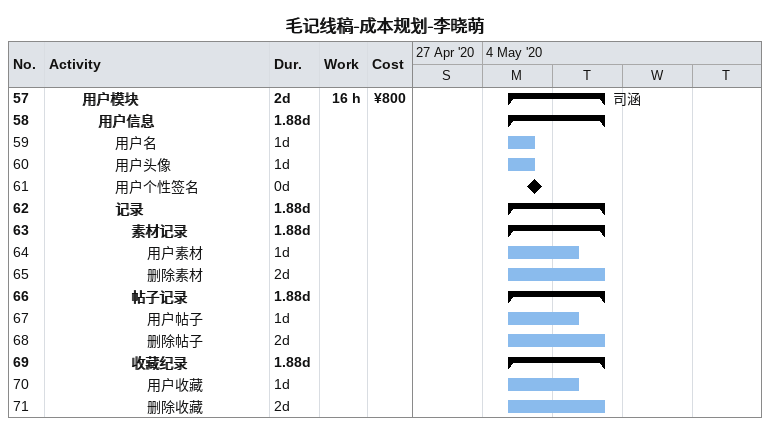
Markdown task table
毛记线稿-成本规划-李晓萌

| ID | Level | Task | Duration | Start | Finish | Resources | Work (h) | Cost (¥) |
|---|---|---|---|---|---|---|---|---|
| 57 | 3 | **用户模块** | 2d | 2020-05-04 | 2020-05-05 | 司涵 | 16 | 800 |
| 58 | 4 | **用户信息** | 1.88d | 2020-05-04 | 2020-05-05 |  |  |  |
| 59 | 5 | 用户名 | 1d | 2020-05-04 | 2020-05-04 |  |  |  |
| 60 | 5 | 用户头像 | 1d | 2020-05-04 | 2020-05-04 |  |  |  |
| 61 | 5 | 用户个性签名 | 0d | 2020-05-04 | 2020-05-04 |  |  |  |
| 62 | 5 | **记录** | 1.88d | 2020-05-04 | 2020-05-05 |  |  |  |
| 63 | 6 | **素材记录** | 1.88d | 2020-05-04 | 2020-05-05 |  |  |  |
| 64 | 7 | 用户素材 | 1d | 2020-05-04 | 2020-05-05 |  |  |  |
| 65 | 7 | 删除素材 | 2d | 2020-05-04 | 2020-05-05 |  |  |  |
| 66 | 6 | **帖子记录** | 1.88d | 2020-05-04 | 2020-05-05 |  |  |  |
| 67 | 7 | 用户帖子 | 1d | 2020-05-04 | 2020-05-05 |  |  |  |
| 68 | 7 | 删除帖子 | 2d | 2020-05-04 | 2020-05-05 |  |  |  |
| 69 | 6 | **收藏纪录** | 1.88d | 2020-05-04 | 2020-05-05 |  |  |  |
| 70 | 7 | 用户收藏 | 1d | 2020-05-04 | 2020-05-05 |  |  |  |
| 71 | 7 | 删除收藏 | 2d | 2020-05-04 | 2020-05-05 |  |  |  |
